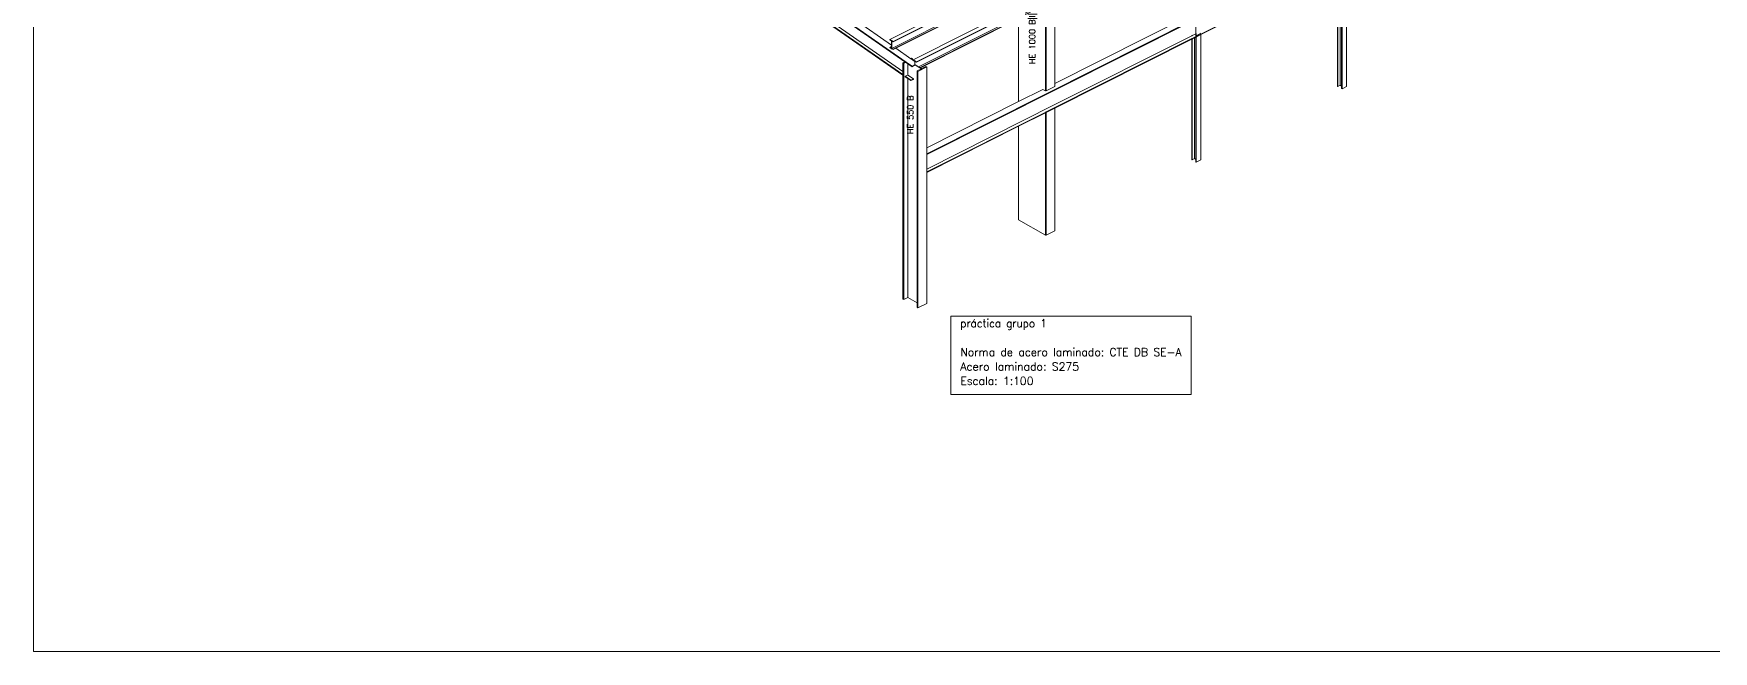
# Model space of a CAD drawing. Header units: millimetres. Extents: x 2 to 172, y 1 to 110.
# Drawn here: x 1.91 to 43.89, y 1.36 to 16.8 of the extents above; entities that cross this region are included whole.
import ezdxf
from ezdxf.enums import TextEntityAlignment as Align

# ---------------------------------------------------------------- set-up
doc = ezdxf.new("R2010")
doc.units = ezdxf.units.MM
for name, color, linetype, lineweight in [('BARRAS_DE_ACERO', 7, 'Continuous', 9), ('FORMATO', 4, 'Continuous', 0), ('REFERENCIA_DE_LAS_BARRAS', 2, 'Continuous', 9), ('TABLAS', 1, 'Continuous', 9)]:
    doc.layers.add(name, color=color, linetype=linetype, lineweight=lineweight)
doc.styles.add('CYPETXT', font='romans__.ttf', dxfattribs={"height": 0.2})

msp = doc.modelspace()

# ---------------------------------------------------------------- linework, layer by layer
at = {"layer": 'BARRAS_DE_ACERO'}
for p, q in [((23.687, 16.097), (17.157, 20.645)), ((23.637, 15.774), (17.188, 20.266)), ((34.501, 18.509), (31.083, 16.788)), ((31.083, 16.774), (34.501, 18.494)), ((34.501, 18.494), (34.501, 15.485)), ((34.51, 18.499), (34.51, 15.48)), ((34.602, 18.545), (34.602, 15.487)), ((34.611, 18.549), (34.611, 15.422)), ((34.727, 15.481), (34.727, 18.608)), ((23.397, 16.594), (26.747, 18.28)), ((23.397, 16.408), (26.779, 18.11)), ((23.314, 16.649), (26.035, 18.018)), ((26.079, 17.952), (23.397, 16.602)), ((23.462, 16.433), (26.277, 17.849)), ((23.894, 16.144), (26.53, 17.471)), ((24.068, 15.95), (27.366, 17.609)), ((27.215, 17.525), (27.215, 15.447)), ((27.434, 17.617), (27.434, 15.487)), ((23.353, 16.508), (22.44, 17.144)), ((24.076, 15.945), (26.53, 17.18)), ((30.865, 17.114), (24.233, 13.777)), ((27.201, 17.206), (27.201, 15.44)), ((27.201, 15.285), (30.921, 17.157)), ((30.957, 17.175), (27.215, 15.292)), ((30.957, 16.798), (30.957, 17.161)), ((30.957, 16.798), (30.957, 16.798)), ((23.314, 16.641), (23.314, 16.649)), ((23.314, 16.649), (23.397, 16.602)), ((23.314, 16.455), (23.314, 16.452)), ((23.314, 16.452), (23.356, 16.423)), ((23.397, 16.4), (23.356, 16.423)), ((23.397, 16.594), (23.358, 16.616)), ((23.358, 16.43), (23.358, 16.616)), ((23.397, 16.408), (23.358, 16.43)), ((23.397, 16.602), (23.397, 16.594)), ((23.462, 16.433), (23.397, 16.4)), ((23.397, 16.4), (23.397, 16.408)), ((23.462, 16.433), (23.836, 16.172)), ((27.434, 15.026), (30.856, 16.748)), ((30.856, 16.748), (27.434, 15.026)), ((30.856, 16.675), (27.434, 14.953)), ((30.856, 16.66), (27.434, 14.938)), ((30.865, 16.752), (30.856, 16.748)), ((30.856, 16.748), (30.856, 16.748)), ((30.865, 16.665), (30.856, 16.66)), ((30.856, 16.66), (30.856, 13.651)), ((30.921, 16.78), (30.865, 16.752)), ((30.865, 16.752), (30.865, 16.752)), ((30.921, 16.707), (30.865, 16.679)), ((30.921, 16.692), (30.865, 16.665)), ((30.865, 13.646), (30.865, 16.665)), ((30.957, 16.725), (30.921, 16.707)), ((30.957, 16.711), (30.921, 16.692)), ((30.921, 16.692), (30.921, 13.674)), ((30.957, 16.725), (30.966, 16.73)), ((30.966, 16.715), (30.957, 16.711)), ((30.957, 16.711), (30.957, 13.653)), ((31.083, 16.788), (30.966, 16.73)), ((31.083, 16.774), (30.966, 16.715)), ((30.966, 16.73), (30.966, 16.73)), ((31.083, 13.647), (31.083, 16.774)), ((23.637, 16.072), (23.687, 16.097)), ((23.657, 16.061), (23.637, 16.072)), ((23.637, 16.072), (23.637, 15.853)), ((23.705, 16.085), (23.657, 16.061)), ((23.657, 16.061), (23.657, 15.839)), ((23.687, 16.097), (23.705, 16.085)), ((23.761, 16.045), (23.705, 16.085)), ((23.761, 15.765), (23.761, 16.045)), ((23.865, 15.973), (23.761, 16.045)), ((23.856, 16.182), (23.836, 16.172)), ((23.854, 16.16), (23.836, 16.172)), ((23.865, 15.973), (23.929, 16.005)), ((23.866, 15.985), (23.865, 15.973)), ((23.876, 16.144), (23.933, 16.104)), ((23.93, 16.017), (23.935, 16.02)), ((23.93, 16.017), (24, 15.977)), ((23.933, 16.021), (23.933, 16.104)), ((23.933, 16.021), (23.935, 16.02)), ((23.935, 16.02), (23.937, 16.018)), ((23.937, 16.018), (23.937, 16.112)), ((23.937, 16.112), (23.976, 16.089)), ((23.937, 16.018), (23.943, 16.021)), ((24.029, 15.972), (23.943, 16.021)), ((24, 15.977), (24.018, 15.966)), ((24.014, 15.857), (24.233, 15.967)), ((24.098, 15.921), (24.018, 15.966)), ((24.068, 15.95), (24.029, 15.972)), ((24.109, 15.926), (24.213, 15.979)), ((24.213, 15.979), (24.233, 15.967)), ((23.637, 15.853), (23.637, 15.774)), ((23.637, 15.762), (23.637, 15.774)), ((23.657, 15.839), (23.657, 15.75)), ((23.657, 15.75), (23.657, 15.748)), ((23.657, 10.15), (23.657, 15.748)), ((23.697, 15.72), (23.697, 15.733)), ((23.761, 15.676), (23.697, 15.72)), ((23.761, 15.765), (23.899, 15.668)), ((23.761, 10.203), (23.761, 15.676)), ((23.761, 15.676), (23.834, 15.625)), ((23.834, 15.625), (23.898, 15.657)), ((23.835, 15.636), (23.834, 15.625)), ((23.899, 15.668), (23.835, 15.636)), ((23.898, 15.657), (23.899, 15.668)), ((24.098, 15.921), (23.994, 15.869)), ((24.014, 15.857), (24.014, 13.217)), ((24.068, 15.95), (24.076, 15.945)), ((24.109, 15.926), (24.076, 15.945)), ((27.434, 15.487), (27.434, 15.557)), ((24.233, 13.791), (27.201, 15.285)), ((27.201, 15.37), (27.209, 15.373)), ((27.434, 15.48), (27.215, 15.37)), ((27.215, 15.37), (27.215, 15.447)), ((27.434, 15.48), (27.434, 15.487)), ((27.434, 15.487), (27.434, 15.487)), ((34.602, 15.427), (34.611, 15.422)), ((34.727, 15.481), (34.611, 15.422)), ((24.233, 13.415), (27.434, 15.026)), ((24.233, 13.342), (27.209, 14.839)), ((27.201, 14.821), (27.201, 11.76)), ((27.209, 14.839), (27.215, 14.842)), ((27.209, 14.839), (27.215, 14.842)), ((27.215, 14.828), (27.209, 14.824)), ((27.434, 14.952), (27.215, 14.842)), ((27.215, 14.828), (27.434, 14.938)), ((27.215, 14.842), (27.215, 14.842)), ((27.215, 11.76), (27.215, 14.828)), ((27.434, 14.953), (27.434, 14.953)), ((27.434, 11.877), (27.434, 14.938)), ((27.434, 14.938), (27.434, 11.878)), ((27.434, 14.938), (27.434, 14.938)), ((26.53, 14.483), (26.53, 12.143)), ((24.233, 13.791), (24.233, 13.946)), ((24.233, 13.791), (24.233, 13.777)), ((24.233, 13.777), (24.233, 13.415)), ((30.865, 13.646), (30.856, 13.651)), ((30.921, 13.674), (30.865, 13.646)), ((30.957, 13.653), (30.921, 13.674)), ((30.957, 13.653), (30.957, 13.593)), ((30.957, 13.593), (30.966, 13.588)), ((23.994, 13.228), (23.994, 10.07)), ((24.014, 13.217), (24.014, 9.947)), ((24.233, 13.342), (24.233, 13.415)), ((24.233, 13.313), (24.233, 13.327)), ((24.233, 13.313), (24.233, 10.057)), ((27.201, 11.76), (26.53, 12.143)), ((27.209, 11.764), (27.201, 11.76)), ((27.215, 11.76), (27.209, 11.764)), ((27.215, 11.76), (27.434, 11.87)), ((27.434, 11.878), (27.434, 11.877)), ((27.434, 11.877), (27.434, 11.87)), ((23.637, 10.162), (23.657, 10.15)), ((23.657, 10.15), (23.761, 10.203)), ((23.994, 9.958), (24.014, 9.947)), ((24.233, 10.057), (24.014, 9.947))]:
    msp.add_line(p, q, dxfattribs=at)
for points in [[(17.157, 20.275), (23.637, 15.762), (23.637, 10.162)], [(23.637, 15.853), (17.254, 20.299), (17.188, 20.266)], [(23.866, 15.985), (23.715, 16.09), (17.356, 20.519)], [(34.501, 18.509), (31.083, 16.788), (31.083, 16.788), (30.966, 16.73)], [(34.566, 15.508), (34.566, 18.526), (34.51, 18.499)], [(23.358, 16.43), (26.74, 18.132), (26.747, 18.136), (26.747, 18.28)], [(27.327, 17.784), (27.322, 17.781), (23.976, 16.098)], [(23.976, 16.098), (23.976, 16.089), (27.322, 17.773)], [(27.215, 17.575), (27.215, 17.575), (27.209, 17.572), (24.029, 15.972)], [(27.209, 17.308), (27.209, 15.373), (27.215, 15.37)], [(27.434, 17.617), (27.434, 15.557), (30.856, 17.279)], [(26.53, 17.18), (26.53, 15.102), (27.136, 15.407)], [(30.856, 16.748), (30.865, 16.752), (30.921, 16.78), (30.957, 16.798)], [(30.921, 16.78), (30.921, 16.78), (30.957, 16.798)], [(30.966, 16.748), (30.957, 16.753), (30.957, 16.798)], [(30.966, 16.803), (30.966, 16.748), (31.083, 16.807)], [(23.353, 16.508), (23.353, 16.619), (23.314, 16.641)], [(23.353, 16.508), (23.353, 16.475), (23.314, 16.455), (23.353, 16.433), (23.353, 16.475)], [(27.215, 14.842), (27.434, 14.952), (27.434, 14.953), (30.856, 16.675)], [(30.865, 16.679), (30.865, 16.679), (30.856, 16.675)], [(30.856, 16.675), (30.856, 16.675), (30.865, 16.679)], [(30.957, 16.725), (30.921, 16.707), (30.921, 16.707), (30.865, 16.679)], [(30.957, 16.725), (30.957, 16.725), (30.966, 16.73)], [(30.966, 16.715), (30.966, 13.588), (31.083, 13.647)], [(23.854, 16.16), (23.876, 16.171), (23.856, 16.182)], [(23.854, 16.16), (23.876, 16.144), (23.876, 16.171)], [(23.929, 16.005), (23.93, 16.017), (23.866, 15.985)], [(23.894, 16.136), (23.894, 16.144), (23.976, 16.098)], [(23.894, 16.136), (23.933, 16.114), (23.933, 16.104)], [(24.233, 15.967), (24.233, 13.946), (26.53, 15.102)], [(23.835, 15.636), (23.697, 15.733), (23.761, 15.765)], [(23.994, 13.228), (23.994, 15.869), (24.014, 15.857)], [(24.233, 13.791), (26.53, 14.948), (27.215, 15.292)], [(27.136, 15.407), (27.201, 15.37), (27.201, 15.44)], [(34.602, 15.427), (34.602, 15.487), (34.566, 15.508), (34.51, 15.48), (34.501, 15.485)], [(26.53, 14.483), (27.201, 14.821), (27.209, 14.824), (27.209, 11.764)], [(27.434, 14.952), (27.434, 14.952), (27.434, 14.953)], [(24.233, 13.342), (24.233, 13.327), (26.53, 14.483)], [(23.994, 9.958), (23.994, 10.07), (23.761, 10.203)]]:
    msp.add_lwpolyline(points, dxfattribs=at)
at = {"layer": 'FORMATO'}
msp.add_lwpolyline([(64.912, 45.907), (1.912, 45.907), (1.912, 1.357), (64.912, 1.357)], close=True, dxfattribs=at)
at = {"layer": 'TABLAS'}
msp.add_lwpolyline([(24.832, 7.783), (30.838, 7.783), (30.838, 9.733), (24.832, 9.733), (24.832, 7.783)], close=True, dxfattribs=at)

# ---------------------------------------------------------------- texts
at = {"layer": 'REFERENCIA_DE_LAS_BARRAS', "style": 'CYPETXT'}
for s, height, width, p, p2 in [('HE 1000 B|I|', 0.15333, 0.807529, (26.945, 16.036), (26.945, 17.309)), ('HE 550 B', 0.1533, 0.776302, (23.897, 14.288), (23.897, 15.255))]:
    msp.add_text(s, height=height, rotation=90, dxfattribs=dict(at, width=width)).set_placement(p, p2, align=Align.FIT)
at = {"layer": 'TABLAS', "style": 'CYPETXT'}
for s, width, p, p2 in [('práctica grupo 1', 0.805356, (25.072, 9.458), (27.229, 9.458)), ('Norma de acero laminado: CTE DB SE-A', 0.826868, (25.072, 8.738), (30.598, 8.738)), ('Acero laminado: S275', 0.855617, (25.072, 8.378), (28.039, 8.378)), ('Escala: 1:100', 0.854704, (25.072, 8.018), (26.899, 8.018))]:
    msp.add_text(s, height=0.2, dxfattribs=dict(at, width=width)).set_placement(p, p2, align=Align.FIT)

doc.saveas('drawing.dxf')
